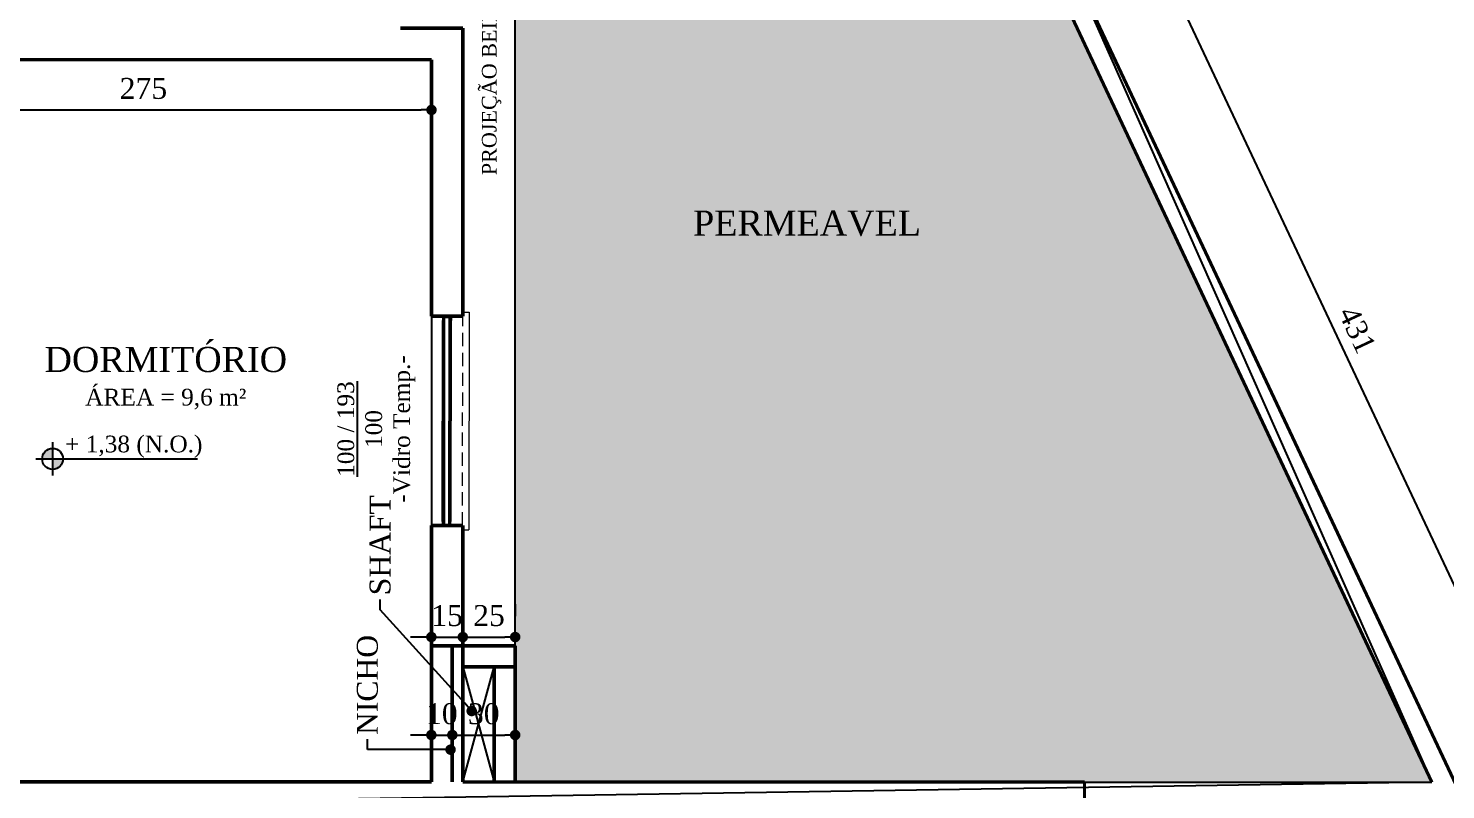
# Model space of a CAD drawing. Header units: centimetres. Extents: x -48696 to 156237, y -5617 to 29024.
# Drawn here: x -45025 to -44348, y 11152 to 11516 of the extents above; entities that cross this region are included whole.
import ezdxf
from ezdxf import colors
from ezdxf.entities.mleader import LeaderData, LeaderLine
from ezdxf.math import Vec2, Vec3

# ---------------------------------------------------------------- set-up
doc = ezdxf.new("R2010")
doc.units = ezdxf.units.CM
doc.linetypes.add('HIDDEN', pattern=[9.525, 6.35, -3.175])
doc.layers.add('A0 BV', color=7, linetype='Continuous', plot=False)
for name, color, linetype in [('ACESSORIOS', 2, 'Continuous'), ('Hachuria - Moveis', 1, 'Continuous'), ('Piso', 55, 'Continuous'), ('PN010', 1, 'Continuous'), ('PN060', 6, 'Continuous'), ('Portas-Cotas', 2, 'Continuous'), ('Texto', 2, 'Continuous')]:
    doc.layers.add(name, color=color, linetype=linetype)
for name, color, linetype, lineweight in [('Hachura', 1, 'Continuous', 9), ('Parede Baixa', 5, 'Continuous', 50), ('Parede Corte', 4, 'Continuous', 40), ('Portas - Janelas', 2, 'Continuous', 20), ('Projeção Janela', 15, 'HIDDEN', 9)]:
    doc.layers.add(name, color=color, linetype=linetype, lineweight=lineweight)
doc.styles.add('Valéria', font='romantic.ttf', dxfattribs={"height": 10})
doc.dimstyles.new('Cota - 50', dxfattribs={"dimtxt": 10, "dimasz": 5, "dimexe": 10, "dimexo": 20, "dimgap": 5, "dimtad": 1, "dimtxsty": 'Valéria', "dimblk": 'DOT', "dimcen": 0, "dimclrd": 12, "dimclre": 12, "dimclrt": 2, "dimazin": 2, "dimtfac": 1, "dimtix": 1, "dimtmove": 0, "dimatfit": 3, "dimldrblk": 'DOT', "dimfxl": 1, "dimarcsym": 0})

# ---------------------------------------------------------------- blocks, each defined once
blk = doc.blocks.new('_Dot')
at = {"color": 0, "linetype": 'ByBlock', "lineweight": -2}
blk.add_line((-0.5, 0), (-1, 0), dxfattribs=at)
at = {"color": 0, "linetype": 'ByBlock', "const_width": 0.5}
blk.add_lwpolyline([(-0.25, 0, 1), (0.25, 0, 1)], format="xyb", close=True, dxfattribs=at)
blk = doc.blocks.new('*D1687')
at = {"color": 12, "lineweight": -2, "transparency": 16777216}
for p, q in [((-44846.74, 12273.86), (-44711.33, 12337.45)), ((-43585.33, 9916.47), (-44718.26, 12328.67)), ((-43709.57, 9852.6), (-43574.16, 9916.2))]:
    blk.add_line(p, q, dxfattribs=at)
at = {"layer": 'Defpoints', "color": 0, "transparency": 16777216}
for p in [(-44720.39, 12333.2), (-44864.85, 12265.35), (-43727.67, 9844.1)]:
    blk.add_point(p, dxfattribs=at)
at = {"color": 12, "lineweight": -2, "transparency": 16777216, "xscale": 5, "yscale": 5, "zscale": 5}
for p, rotation in [((-44720.39, 12333.2), 115.1577922411707), ((-43583.21, 9911.95), 295.1577922411707)]:
    blk.add_blockref('_Dot', p, dxfattribs=dict(at, rotation=rotation))
at = {"color": 2, "transparency": 16777216, "insert": (-44142.57, 11126.91), "char_height": 10, "attachment_point": 5, "rotation": 295.15779, "style": 'Valéria'}
blk.add_mtext('2675', dxfattribs=at)
blk = doc.blocks.new('*D1777')
at = {"color": 12, "lineweight": -2, "transparency": 16777216}
for p, q in [((-44508.8, 11554.3), (-44482, 11566.89)), ((-44488.93, 11558.11), (-44309.95, 11177.05)), ((-44325.57, 11164.19), (-44298.78, 11176.77))]:
    blk.add_line(p, q, dxfattribs=at)
at = {"layer": 'Defpoints', "color": 0, "transparency": 16777216}
for p in [(-44526.9, 11545.8), (-44307.83, 11172.52), (-44343.67, 11155.69)]:
    blk.add_point(p, dxfattribs=at)
at = {"color": 12, "lineweight": -2, "transparency": 16777216, "xscale": 5, "yscale": 5, "zscale": 5}
for p, rotation in [((-44491.05, 11562.64), 115.1577915179121), ((-44307.83, 11172.52), 295.1577915179121)]:
    blk.add_blockref('_Dot', p, dxfattribs=dict(at, rotation=rotation))
at = {"color": 2, "transparency": 16777216, "insert": (-44390.29, 11371.88), "char_height": 10, "attachment_point": 5, "rotation": 295.15779, "style": 'Valéria'}
blk.add_mtext('431', dxfattribs=at)
blk = doc.blocks.new('*D1808')
at = {"color": 12, "lineweight": -2, "transparency": 16777216}
for p, q in [((-44832.18, 11200.89), (-44832.18, 11168.32)), ((-44822.18, 11200.89), (-44822.18, 11168.32)), ((-44837.18, 11178.32), (-44842.18, 11178.32)), ((-44832.18, 11178.32), (-44822.18, 11178.32)), ((-44817.18, 11178.32), (-44812.18, 11178.32))]:
    blk.add_line(p, q, dxfattribs=at)
at = {"layer": 'Defpoints', "color": 0, "transparency": 16777216}
for p in [(-44832.18, 11220.89), (-44822.18, 11220.89), (-44822.18, 11178.32)]:
    blk.add_point(p, dxfattribs=at)
at = {"color": 12, "lineweight": -2, "transparency": 16777216, "xscale": 5, "yscale": 5, "zscale": 5}
blk.add_blockref('_Dot', (-44832.18, 11178.32), dxfattribs=at)
at = {"color": 12, "lineweight": -2, "transparency": 16777216, "xscale": 5, "yscale": 5, "zscale": 5, "rotation": 180}
blk.add_blockref('_Dot', (-44822.18, 11178.32), dxfattribs=at)
at = {"color": 2, "transparency": 16777216, "insert": (-44827.18, 11188.43), "char_height": 10, "attachment_point": 5, "style": 'Valéria'}
blk.add_mtext('10', dxfattribs=at)
blk = doc.blocks.new('*D1809')
at = {"color": 12, "lineweight": -2, "transparency": 16777216}
for p, q in [((-44822.18, 11200.89), (-44822.18, 11168.32)), ((-44792.18, 11200.89), (-44792.18, 11168.32)), ((-44817.18, 11178.32), (-44797.18, 11178.32))]:
    blk.add_line(p, q, dxfattribs=at)
at = {"layer": 'Defpoints', "color": 0, "transparency": 16777216}
for p in [(-44822.18, 11220.89), (-44792.18, 11220.89), (-44792.18, 11178.32)]:
    blk.add_point(p, dxfattribs=at)
at = {"color": 12, "lineweight": -2, "transparency": 16777216, "xscale": 5, "yscale": 5, "zscale": 5, "rotation": 180}
blk.add_blockref('_Dot', (-44822.18, 11178.32), dxfattribs=at)
at = {"color": 12, "lineweight": -2, "transparency": 16777216, "xscale": 5, "yscale": 5, "zscale": 5}
blk.add_blockref('_Dot', (-44792.18, 11178.32), dxfattribs=at)
at = {"color": 2, "transparency": 16777216, "insert": (-44807.18, 11188.43), "char_height": 10, "attachment_point": 5, "style": 'Valéria'}
blk.add_mtext('30', dxfattribs=at)
blk = doc.blocks.new('*D1810')
at = {"color": 12, "lineweight": -2, "transparency": 16777216}
for p, q in [((-44832.18, 11240.89), (-44832.18, 11235.12)), ((-44817.18, 11240.89), (-44817.18, 11235.12)), ((-44837.18, 11225.12), (-44842.18, 11225.12)), ((-44832.18, 11225.12), (-44817.18, 11225.12)), ((-44812.18, 11225.12), (-44807.18, 11225.12))]:
    blk.add_line(p, q, dxfattribs=at)
at = {"layer": 'Defpoints', "color": 0, "transparency": 16777216}
for p in [(-44817.18, 11225.12), (-44832.18, 11220.89), (-44817.18, 11220.89)]:
    blk.add_point(p, dxfattribs=at)
at = {"color": 12, "lineweight": -2, "transparency": 16777216, "xscale": 5, "yscale": 5, "zscale": 5}
blk.add_blockref('_Dot', (-44832.18, 11225.12), dxfattribs=at)
at = {"color": 12, "lineweight": -2, "transparency": 16777216, "xscale": 5, "yscale": 5, "zscale": 5, "rotation": 180}
blk.add_blockref('_Dot', (-44817.18, 11225.12), dxfattribs=at)
at = {"color": 2, "transparency": 16777216, "insert": (-44824.68, 11235.31), "char_height": 10, "attachment_point": 5, "style": 'Valéria'}
blk.add_mtext('15', dxfattribs=at)
blk = doc.blocks.new('*D1811')
at = {"color": 12, "lineweight": -2, "transparency": 16777216}
for p, q in [((-44817.18, 11240.89), (-44817.18, 11235.12)), ((-44792.18, 11240.89), (-44792.18, 11235.12)), ((-44812.18, 11225.12), (-44797.18, 11225.12))]:
    blk.add_line(p, q, dxfattribs=at)
at = {"layer": 'Defpoints', "color": 0, "transparency": 16777216}
for p in [(-44792.18, 11225.12), (-44817.18, 11220.89), (-44792.18, 11220.89)]:
    blk.add_point(p, dxfattribs=at)
at = {"color": 12, "lineweight": -2, "transparency": 16777216, "xscale": 5, "yscale": 5, "zscale": 5, "rotation": 180}
blk.add_blockref('_Dot', (-44817.18, 11225.12), dxfattribs=at)
at = {"color": 12, "lineweight": -2, "transparency": 16777216, "xscale": 5, "yscale": 5, "zscale": 5}
blk.add_blockref('_Dot', (-44792.18, 11225.12), dxfattribs=at)
at = {"color": 2, "transparency": 16777216, "insert": (-44804.68, 11235.31), "char_height": 10, "attachment_point": 5, "style": 'Valéria'}
blk.add_mtext('25', dxfattribs=at)
blk = doc.blocks.new('*D1830')
at = {"layer": 'A0 BV', "color": 12, "lineweight": -2, "transparency": 16777216}
for p, q in [((-45107.12, 11480.97), (-45107.12, 11466.92)), ((-44832.12, 11480.89), (-44832.12, 11466.92)), ((-45102.12, 11476.92), (-44837.12, 11476.92))]:
    blk.add_line(p, q, dxfattribs=at)
at = {"layer": 'Defpoints', "color": 0, "transparency": 16777216}
for p in [(-45107.12, 11500.97), (-44832.12, 11500.89), (-44832.12, 11476.92)]:
    blk.add_point(p, dxfattribs=at)
at = {"layer": 'A0 BV', "color": 12, "lineweight": -2, "transparency": 16777216, "xscale": 5, "yscale": 5, "zscale": 5, "rotation": 180}
blk.add_blockref('_Dot', (-45107.12, 11476.92), dxfattribs=at)
at = {"layer": 'A0 BV', "color": 12, "lineweight": -2, "transparency": 16777216, "xscale": 5, "yscale": 5, "zscale": 5}
blk.add_blockref('_Dot', (-44832.12, 11476.92), dxfattribs=at)
at = {"layer": 'A0 BV', "color": 2, "transparency": 16777216, "insert": (-44969.62, 11487.12), "char_height": 10, "attachment_point": 5, "style": 'Valéria'}
blk.add_mtext('275', dxfattribs=at)

msp = doc.modelspace()

# ---------------------------------------------------------------- hatches: boundary and pattern name
h = msp.add_hatch()
h.set_pattern_fill('GRASS2', color=74, scale=15, pattern_type=2)
h.set_pattern_definition([(360, (-29082.517, -1474.616), (15, 15), [2.25, -0.45, 0.6, -0.45, 2.25, -9]), (360, (-29083.267, -1474.166), (15, 15), [1.5, -1.125, 2.25, -1.125, 1.5, -7.5]), (360, (-29078.017, -1468.166), (15, 15), [1.875, -0.75, 1.875, -10.5]), (360, (-29085.517, -1465.166), (15, 15), [0.75, -1.5, 0.75, -12]), (90, (-29084.017, -1465.166), (-15, 15), [1.35, -13.65]), (90, (-29079.517, -1474.166), (-15, 15), [1.5, -13.5]), (90, (-29075.767, -1468.166), (-15, 15), [1.5, -13.5]), (45, (-29077.567, -1474.316), (9e-15, 15), [1.5, -19.713203]), (135, (-29081.467, -1474.316), (-15, 9e-15), [1.5, -19.713203]), (63.43495, (-29078.0166, -1474.241), (8e-10, 15), [1.5, -32.04102]), (75.963757, (-29078.7666, -1474.166), (5e-10, 15), [1.5, -60.346584]), (75.963757, (-29075.0166, -1468.166), (5e-10, 15), [1.2, -60.646584]), (75.963757, (-29083.7166, -1465.166), (5e-10, 15), [1.05, -60.796584]), (104.036243, (-29080.2666, -1474.166), (-5e-10, 15), [1.5, -60.346584]), (104.036243, (-29076.5166, -1468.166), (-5e-10, 15), [1.2, -60.646584]), (104.036243, (-29084.3166, -1465.166), (-5e-10, 15), [1.05, -60.796584]), (116.56505, (-29081.0166, -1474.241), (-6e-09, 15), [1.5, -32.041002])])
h.paths.add_polyline_path([(-44677.376, 11830.91261), (-44792.18077, 11830.87966), (-44792.18077, 11645.82171), (-44592.92484, 11645.82171), (-44592.92484, 11662.86264), (-44659.75372, 11805.15322), (-44664.27942, 11803.02766)])
h.paths.add_polyline_path([(-44592.92484, 11545.82171), (-44792.18077, 11545.82171), (-44792.18077, 11155.87964), (-44354.75303, 11155.75244), (-44533.25004, 11535.80436), (-44592.92484, 11535.82171)])
at = {"layer": 'Portas - Janelas'}
h = msp.add_hatch(color=256, dxfattribs=at)
edge = h.paths.add_edge_path()
edge.add_arc((-45012.95735, 11310.22332), 5, 90, 180)
edge.add_line((-45017.95735, 11310.22332), (-45012.95735, 11310.22332))
edge.add_line((-45012.95735, 11310.22332), (-45012.95735, 11315.22332))
edge = h.paths.add_edge_path()
edge.add_arc((-45012.95735, 11310.22332), 5, 270, 360)
edge.add_line((-45007.95735, 11310.22332), (-45012.95735, 11310.22332))
edge.add_line((-45012.95735, 11310.22332), (-45012.95735, 11305.22332))

# ---------------------------------------------------------------- linework, layer by layer
for p, q in [((-44852.27114, 12280.65227), (-44354.75303, 11155.75244)), ((-44792.18077, 11220.89127), (-44792.18077, 11545.82171)), ((-44354.75303, 11155.75244), (-45000.05574, 11145.75107))]:
    msp.add_line(p, q)
at = {"color": 4}
msp.add_line((-44520.4958, 11155.80063), (-44354.75303, 11155.75244), dxfattribs=at)
at = {"layer": 'ACESSORIOS'}
msp.add_line((-44832.18077, 11378.39127), (-44832.18077, 11278.37006), dxfattribs=at)
at = {"layer": 'Hachura'}
for p, q in [((-44825.82149, 11278.88218), (-44825.68148, 11377.88208)), ((-44823.8215, 11278.87935), (-44823.68149, 11377.87925)), ((-44826.8222, 11278.3836), (-44826.81937, 11280.38359)), ((-44826.32149, 11278.88289), (-44826.31937, 11280.38289)), ((-44826.32149, 11278.88289), (-44823.3215, 11278.87865)), ((-44823.3215, 11278.87865), (-44823.31937, 11280.37864)), ((-44822.8222, 11278.37794), (-44822.81938, 11280.37794))]:
    msp.add_line(p, q, dxfattribs=at)
at = {"layer": 'Hachuria - Moveis'}
for p, q in [((-44826.68078, 11378.3835), (-44826.6836, 11376.3835)), ((-44822.68078, 11378.37784), (-44822.68361, 11376.37784)), ((-44826.18148, 11377.88279), (-44826.18361, 11376.38279)), ((-44826.18148, 11377.88279), (-44823.18149, 11377.87855)), ((-44823.18149, 11377.87855), (-44823.18361, 11376.37855))]:
    msp.add_line(p, q, dxfattribs=at)
msp.add_circle((-45012.95735, 11310.22332), 5, dxfattribs=at)
at = {"layer": 'Parede Baixa'}
for p, q in [((-44846.95743, 11515.89558), (-44817.18077, 11515.88692)), ((-44817.18077, 11515.88692), (-44817.18077, 11378.39127)), ((-45107.1168, 11500.97123), (-44832.08336, 11500.89125)), ((-44832.18077, 11500.89128), (-44832.18077, 11378.39127)), ((-44832.18077, 11378.39127), (-44817.18077, 11378.39127)), ((-44832.18077, 11278.39127), (-44832.18077, 11155.89127)), ((-44832.18077, 11278.39127), (-44817.18077, 11278.39127)), ((-44817.18077, 11278.39127), (-44817.18077, 11210.89127)), ((-44832.18077, 11220.89127), (-44792.18077, 11220.89127)), ((-44822.18077, 11220.88836), (-44822.19967, 11155.88837)), ((-44792.18077, 11220.89127), (-44792.18077, 11155.87964)), ((-44817.18077, 11155.88691), (-44817.18077, 11210.89127)), ((-44817.18077, 11210.89127), (-44792.18077, 11210.89127)), ((-44802.18077, 11155.89127), (-44802.18077, 11210.89127)), ((-45107.1168, 11155.97122), (-44832.18077, 11155.89127)), ((-44817.18077, 11155.88691), (-44520.4958, 11155.80063))]:
    msp.add_line(p, q, dxfattribs=at)
at = {"layer": 'Parede Corte'}
for p, q in [((-43722.5263, 9833.15229), (-44526.89781, 11545.80251)), ((-44354.75303, 11155.75244), (-44533.25004, 11535.80436)), ((-44520.4958, 11155.80063), (-44520.4958, 11145.79878))]:
    msp.add_line(p, q, dxfattribs=at)
at = {"layer": 'Piso'}
for p, q in [((-44826.81937, 11280.38359), (-44826.6836, 11376.3835)), ((-44826.31937, 11280.38289), (-44826.18361, 11376.38279)), ((-44823.31937, 11280.37864), (-44823.18361, 11376.37855)), ((-44822.81938, 11280.37794), (-44822.68361, 11376.37784)), ((-44817.18077, 11155.89127), (-44802.18077, 11210.89127)), ((-44817.18077, 11210.89127), (-44802.18077, 11155.89127))]:
    msp.add_line(p, q, dxfattribs=at)
at = {"layer": 'PN010'}
for p, q in [((-45012.95735, 11318.22332), (-45012.95735, 11302.22332)), ((-45020.95735, 11310.22332), (-44943.7276, 11310.22332))]:
    msp.add_line(p, q, dxfattribs=at)
at = {"layer": 'Portas - Janelas'}
for p, q in [((-44817.17796, 11380.37006), (-44814.17796, 11380.36582)), ((-44814.17796, 11380.36582), (-44814.32504, 11276.36592)), ((-44817.32504, 11276.37016), (-44814.32504, 11276.36592))]:
    msp.add_line(p, q, dxfattribs=at)
at = {"layer": 'Projeção Janela'}
msp.add_line((-44817.32221, 11278.37016), (-44817.18079, 11378.37006), dxfattribs=at)

# ---------------------------------------------------------------- texts
at = {"layer": 'Portas-Cotas', "char_height": 12, "attachment_point": 2, "style": 'Valéria'}
for s, insert in [('PERMEAVEL', (-44652.87486, 11428.86493)), ('DORMITÓRIO\\P{\\H0.6667x;ÁREA = 9,6 m²}', (-44958.92709, 11363.71639))]:
    msp.add_mtext(s, dxfattribs=dict(at, insert=insert))
at = {"layer": 'Portas-Cotas', "insert": (-44876.93437, 11249.47061), "char_height": 8, "attachment_point": 1, "rotation": 90.08473218, "style": 'Valéria'}
msp.add_mtext_dynamic_manual_height_columns('\\pxqc;{\\L100 / 193\\P}100\\P-Vidro Temp.-', width=150, gutter_width=50, heights=[0], dxfattribs=at)
at = {"layer": 'Texto', "insert": (-44808.08429, 11445.72278), "char_height": 7, "attachment_point": 1, "rotation": 90, "style": 'Valéria'}
msp.add_mtext('{\\C1;PROJEÇÃO BEIRAL}', dxfattribs=at)
at = {"layer": 'Texto', "insert": (-45006.99387, 11321.32983), "char_height": 8, "attachment_point": 1, "style": 'Valéria'}
msp.add_mtext('+ 1,38 (N.O.)', dxfattribs=at)

# ---------------------------------------------------------------- dimensions: what is measured, and where the dimension line sits
for p1, p2, distance, picture, middle in [((-43727.66854, 9844.10105), (-44864.84549, 12265.35324), -159.59861, '*D1687', (-44142.57239, 11126.90741)), ((-44526.89781, 11545.80251), (-44343.67427, 11155.68697), 39.60276, '*D1777', (-44390.29485, 11371.87552))]:
    dim = msp.add_aligned_dim(p1=p1, p2=p2, distance=distance, dimstyle='Cota - 50')
    dim.commit()
    dim.dimension.update_dxf_attribs({"geometry": picture, "text_midpoint": middle})
for base, p2, picture, middle in [((-44817.18077, 11225.11917), (-44817.18077, 11220.89127), '*D1810', (-44824.68077, 11235.31148)), ((-44822.18077, 11178.31919), (-44822.18077, 11220.88836), '*D1808', (-44827.18077, 11188.43014))]:
    dim = msp.add_linear_dim(base=base, p1=(-44832.18077, 11220.89127), p2=p2, dimstyle='Cota - 50')
    dim.commit()
    dim.dimension.update_dxf_attribs({"geometry": picture, "text_midpoint": middle})
for base, p1, picture, middle in [((-44792.18077, 11225.11917), (-44817.18077, 11220.89127), '*D1811', (-44804.68077, 11235.31148)), ((-44792.18077, 11178.31919), (-44822.18077, 11220.88836), '*D1809', (-44807.18077, 11188.43014))]:
    dim = msp.add_linear_dim(base=base, p1=p1, p2=(-44792.18077, 11220.89127), dimstyle='Cota - 50', override={"dimtmove": 1})
    dim.commit()
    dim.dimension.update_dxf_attribs({"geometry": picture, "text_midpoint": middle})
at = {"layer": 'A0 BV'}
dim = msp.add_linear_dim(base=(-44832.11681, 11476.92473), p1=(-45107.1168, 11500.97123), p2=(-44832.11681, 11500.89126), dimstyle='Cota - 50', dxfattribs=at)
dim.commit()
dim.dimension.update_dxf_attribs({"geometry": '*D1830', "text_midpoint": (-44969.6168, 11487.11703)})

# ---------------------------------------------------------------- leaders
at = {"layer": 'Piso'}
ml = msp.add_multileader_mtext('Standard', dxfattribs=at)
ml.set_content('NICHO', color=2, style='Valéria')
ml.set_leader_properties(color=15)
ml.set_arrow_properties(name='DOT')
ml.build(insert=Vec2(0, 0))
ml.multileader.update_dxf_attribs({"dogleg_length": 5, "arrow_head_size": 5})
ctx = ml.context
ctx.base_point, ctx.char_height, ctx.arrow_head_size, ctx.plane_origin, ctx.plane_x_axis, ctx.plane_y_axis = Vec3(-44862.6487, 11176.31919), 10, 5, Vec3(-44823.01867, 11171.31919), Vec3(0, 1), Vec3(-1, 0)
notes = []
notes.append((ctx, [(0, (1, 1, 0), (-44862.6487, 11171.31919), (0, 1), 5, [(0, [(-44823.01867, 11171.31919)], 0, [])])]))
ctx.mtext.insert, ctx.mtext.text_direction, ctx.mtext.rotation, ctx.mtext.flow_direction = Vec3(-44867.75225, 11178.31919), Vec3(0, 1), 1.570796327, 5
at = {"layer": 'PN060'}
ml = msp.add_multileader_mtext('Standard', dxfattribs=at)
ml.set_content('SHAFT', color=2, style='Valéria')
ml.set_leader_properties(color=15)
ml.set_arrow_properties(name='DOT')
ml.build(insert=Vec2(0, 0))
ml.multileader.update_dxf_attribs({"dogleg_length": 5, "arrow_head_size": 5})
ctx = ml.context
ctx.base_point, ctx.char_height, ctx.arrow_head_size, ctx.plane_origin, ctx.plane_x_axis, ctx.plane_y_axis = Vec3(-44856.5829, 11243.04524), 10, 5, Vec3(-44818.19357, 11287.67132), Vec3(0, 1), Vec3(-1, 0)
notes.append((ctx, [(1, (1, 1, 0), (-44856.5829, 11238.04524), (0, 1), 5, [(0, [(-44812.93203, 11189.78001)], 0, [])])]))
ctx.mtext.insert, ctx.mtext.text_direction, ctx.mtext.rotation, ctx.mtext.flow_direction = Vec3(-44861.68645, 11245.04524), Vec3(0, 1), 1.570796327, 5
for ctx, leaders in notes:
    for number, flags, end, landing, length, lines in leaders:
        leader = LeaderData()
        leader.index, (leader.has_last_leader_line, leader.has_dogleg_vector, leader.attachment_direction) = number, flags
        leader.last_leader_point, leader.dogleg_vector, leader.dogleg_length = Vec3(end), Vec3(landing), length
        for number, points, colour, breaks in lines:
            line = LeaderLine()
            line.index, line.vertices, line.color, line.breaks = number, Vec3.list(points), colors.encode_raw_color(colour), breaks
            leader.lines.append(line)
        ctx.leaders.append(leader)

doc.saveas('drawing.dxf')
